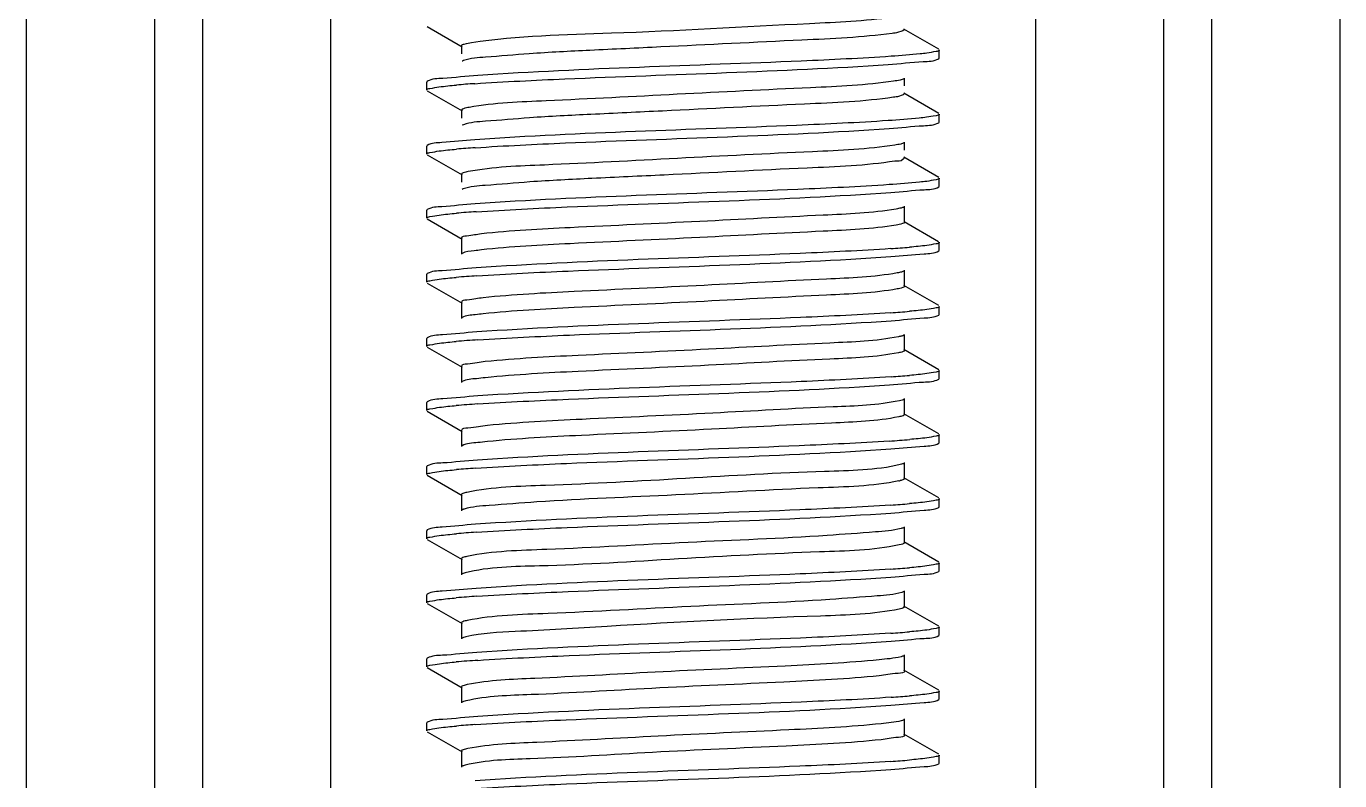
# Model space of a CAD drawing. Extents: x 27938 to 650306, y -92720 to 1524912.
# Drawn here: x 300564.7 to 301052.9, y 806917.8 to 807198 of the extents above; entities that cross this region are included whole.
import ezdxf

# ---------------------------------------------------------------- set-up
doc = ezdxf.new("R2010")
doc.units = 0
doc.header["$LTSCALE"] = 1000
doc.header["$MEASUREMENT"] = 0

msp = doc.modelspace()

# ---------------------------------------------------------------- linework, layer by layer
at = {"linetype": 'Continuous'}
for p, q in [((300564.69, 810344.87), (300564.69, 805603.84)), ((300612.32, 810344.87), (300612.32, 805603.84)), ((300630.18, 810344.87), (300630.18, 805603.84)), ((300677.8, 810344.87), (300677.8, 805603.84)), ((300939.75, 810344.87), (300939.75, 805603.84)), ((300987.37, 810344.87), (300987.37, 805603.84)), ((301005.23, 810344.87), (301005.23, 805603.84)), ((301052.86, 810344.87), (301052.86, 805603.84)), ((300713.75, 807197.91), (300726.67, 807190.42)), ((300903.8, 807189.5), (300890.88, 807196.98)), ((300726.41, 807190.73), (300726.41, 807187.75)), ((300904.03, 807186.26), (300904.03, 807189.24)), ((300904.03, 807186.26), (300904.03, 807189.24)), ((300726.79, 807185.13), (300726.67, 807185.07)), ((300727.2, 807185.29), (300726.79, 807185.13)), ((300903.8, 807186), (300904.03, 807186.26)), ((300713.75, 807177.59), (300713.52, 807177.33)), ((300713.52, 807174.35), (300713.52, 807177.33)), ((300713.52, 807174.35), (300713.52, 807177.33)), ((300891.14, 807175.85), (300891.14, 807178.82)), ((300713.75, 807174.09), (300726.67, 807166.61)), ((300903.8, 807165.69), (300890.88, 807173.17)), ((300726.41, 807166.91), (300726.41, 807163.94)), ((300903.8, 807162.19), (300904.03, 807162.45)), ((300904.03, 807162.45), (300904.03, 807165.42)), ((300904.03, 807162.45), (300904.03, 807165.42)), ((300727.14, 807161.46), (300726.67, 807161.26)), ((300713.75, 807153.78), (300713.52, 807153.52)), ((300713.52, 807150.54), (300713.52, 807153.52)), ((300713.52, 807150.54), (300713.52, 807153.52)), ((300891.14, 807152.05), (300891.14, 807155.01)), ((300713.75, 807150.28), (300726.67, 807142.8)), ((300903.8, 807141.87), (300890.88, 807149.35)), ((300726.41, 807143.1), (300726.41, 807140.09)), ((300727.1, 807137.64), (300726.67, 807137.45)), ((300903.8, 807138.37), (300904.03, 807138.63)), ((300904.03, 807138.63), (300904.03, 807141.61)), ((300904.03, 807138.63), (300904.03, 807141.61)), ((300713.75, 807129.97), (300713.52, 807129.71)), ((300713.52, 807126.73), (300713.52, 807129.71)), ((300713.52, 807126.73), (300713.52, 807129.71)), ((300891.14, 807125.24), (300891.14, 807131.19)), ((300713.75, 807126.47), (300726.67, 807118.99)), ((300890.93, 807125.51), (300903.79, 807118.07)), ((300726.41, 807119.29), (300726.41, 807113.33)), ((300903.8, 807114.56), (300904.03, 807114.82)), ((300904.03, 807114.82), (300904.03, 807117.8)), ((300904.03, 807114.82), (300904.03, 807117.8)), ((300713.75, 807106.15), (300713.52, 807105.89)), ((300713.52, 807102.92), (300713.52, 807105.89)), ((300713.52, 807102.92), (300713.52, 807105.89)), ((300891.14, 807101.43), (300891.14, 807107.38)), ((300713.75, 807102.65), (300726.67, 807095.17)), ((300903.8, 807094.25), (300890.88, 807101.73)), ((300726.41, 807095.47), (300726.41, 807089.52)), ((300904.03, 807091.01), (300904.03, 807093.99)), ((300904.03, 807091.01), (300904.03, 807093.99)), ((300903.8, 807090.75), (300904.03, 807091.01)), ((300713.75, 807082.34), (300713.52, 807082.08)), ((300713.52, 807079.1), (300713.52, 807082.08)), ((300713.52, 807079.1), (300713.52, 807082.08)), ((300891.14, 807077.61), (300891.14, 807083.57)), ((300713.75, 807078.84), (300726.67, 807071.36)), ((300903.8, 807070.43), (300890.88, 807077.92)), ((300726.41, 807071.66), (300726.41, 807065.71)), ((300904.03, 807067.2), (300904.03, 807070.17)), ((300904.03, 807067.2), (300904.03, 807070.17)), ((300903.8, 807066.94), (300904.03, 807067.2)), ((300891.14, 807053.8), (300891.14, 807059.76)), ((300713.75, 807058.53), (300713.52, 807058.27)), ((300713.52, 807055.29), (300713.52, 807058.27)), ((300713.52, 807055.29), (300713.52, 807058.27)), ((300713.75, 807055.03), (300726.67, 807047.55)), ((300903.8, 807046.62), (300890.88, 807054.1)), ((300726.41, 807047.85), (300726.41, 807041.9)), ((300904.03, 807043.38), (300904.03, 807046.36)), ((300904.03, 807043.38), (300904.03, 807046.36)), ((300903.8, 807043.12), (300904.03, 807043.38)), ((300891.14, 807029.99), (300891.14, 807035.94)), ((300713.75, 807034.71), (300713.52, 807034.45)), ((300713.52, 807031.48), (300713.52, 807034.45)), ((300713.52, 807031.48), (300713.52, 807034.45)), ((300713.75, 807031.22), (300726.67, 807023.73)), ((300903.8, 807022.81), (300890.88, 807030.29)), ((300726.41, 807024.04), (300726.41, 807018.08)), ((300904.03, 807019.57), (300904.03, 807022.55)), ((300904.03, 807019.57), (300904.03, 807022.55)), ((300903.8, 807019.31), (300904.03, 807019.57)), ((300713.75, 807010.9), (300713.52, 807010.64)), ((300713.52, 807007.66), (300713.52, 807010.64)), ((300713.52, 807007.66), (300713.52, 807010.64)), ((300891.14, 807006.18), (300891.14, 807012.13)), ((300713.75, 807007.4), (300726.67, 806999.92)), ((300903.8, 806999), (300890.88, 807006.48)), ((300889.85, 807005.51), (300889.1, 807005.33)), ((300726.41, 807000.22), (300726.41, 806994.27)), ((300904.03, 806995.76), (300904.03, 806998.73)), ((300904.03, 806995.76), (300904.03, 806998.73)), ((300903.8, 806995.5), (300904.03, 806995.76)), ((300713.75, 806987.09), (300713.52, 806986.83)), ((300713.52, 806983.85), (300713.52, 806986.83)), ((300713.52, 806983.85), (300713.52, 806986.83)), ((300891.14, 806982.36), (300891.14, 806988.32)), ((300713.75, 806983.59), (300726.67, 806976.11)), ((300890.13, 806981.77), (300889.14, 806981.53)), ((300903.8, 806975.18), (300890.88, 806982.66)), ((300726.41, 806976.41), (300726.41, 806970.46)), ((300903.8, 806971.68), (300904.03, 806971.95)), ((300904.03, 806971.95), (300904.03, 806974.92)), ((300904.03, 806971.95), (300904.03, 806974.92)), ((300713.75, 806963.28), (300713.52, 806963.02)), ((300713.52, 806960.04), (300713.52, 806963.02)), ((300713.52, 806960.04), (300713.52, 806963.02)), ((300891.14, 806958.55), (300891.14, 806964.5)), ((300713.75, 806959.78), (300726.67, 806952.3)), ((300903.8, 806951.37), (300890.88, 806958.85)), ((300726.41, 806952.6), (300726.41, 806946.64)), ((300903.8, 806947.87), (300904.03, 806948.13)), ((300904.03, 806948.13), (300904.03, 806951.11)), ((300904.03, 806948.13), (300904.03, 806951.11)), ((300713.75, 806939.46), (300713.52, 806939.2)), ((300713.52, 806936.23), (300713.52, 806939.2)), ((300713.52, 806936.23), (300713.52, 806939.2)), ((300891.14, 806934.74), (300891.14, 806940.69)), ((300713.75, 806935.97), (300726.67, 806928.48)), ((300903.8, 806927.56), (300890.88, 806935.04)), ((300726.41, 806928.78), (300726.41, 806922.83)), ((300903.8, 806924.06), (300904.03, 806924.32)), ((300904.03, 806924.32), (300904.03, 806927.3)), ((300904.03, 806924.32), (300904.03, 806927.3))]:
    msp.add_line(p, q, dxfattribs=at)
for centre, radius, start, end in [((300758.71, 806770.19), 407.44, 93.8464, 94.8037), ((300758.84, 806744.7), 409.13, 93.8351, 94.8035), ((300759.32, 806714.95), 415.08, 93.7926, 94.8061), ((300858.64, 807524.55), 410.04, 273.8292, 274.8033), ((300759.71, 806686.17), 420.06, 93.7603, 94.8057), ((300858.7, 807499.97), 409.27, 273.8342, 274.8034), ((300760.15, 806656.75), 425.69, 93.7255, 94.8043), ((300858.83, 807474.52), 407.62, 273.8451, 274.8038), ((300760.07, 806633.96), 424.66, 93.7318, 94.8044), ((300857.98, 807461.37), 418.32, 273.7704, 274.8067), ((300759.01, 806623.51), 411.26, 93.8184, 94.8057), ((300885.46, 807046.67), 17.9, 281.5616, 283.1978), ((300858.64, 807429.29), 410.03, 273.8292, 274.8033), ((300759.3, 806596.03), 414.93, 93.7936, 94.8061), ((300858.64, 807405.5), 410.05, 273.8291, 274.8033), ((300759.7, 806567.29), 419.88, 93.7615, 94.8057), ((300858.7, 807380.96), 409.32, 273.8339, 274.8034), ((300760.14, 806537.87), 425.5, 93.7266, 94.8043), ((300858.83, 807355.51), 407.68, 273.8448, 274.8037), ((300758.82, 806530.62), 408.89, 93.8354, 94.8048), ((300858.7, 807333.31), 409.29, 273.8341, 274.8034)]:
    msp.add_arc(centre, radius, start, end, dxfattribs=at)
for points, knots in [([(300886.48, 807201.35), (300876.33, 807199.94), (300841.48, 807198.39), (300789.49, 807195.26), (300747.38, 807194.51), (300730.22, 807191.88)], [0, 0, 0, 0, 0.196293, 0.667285, 1, 1, 1, 1]), ([(300890.88, 807196.98), (300891.54, 807196.6), (300888.25, 807195.5), (300887.29, 807195.51), (300886.48, 807195.4)], [0, 0, 0, 0, 0.48462, 1, 1, 1, 1]), ([(300730.22, 807191.88), (300729.26, 807191.73), (300728.25, 807191.49), (300726.41, 807191.1), (300726.41, 807190.73)], [0, 0, 0, 0, 0.721664, 1, 1, 1, 1]), ([(300886.48, 807195.4), (300875.39, 807193.86), (300846.66, 807192.64), (300809.24, 807190.75), (300775.47, 807189.15), (300753.7, 807188.09), (300738.11, 807186.72), (300729.81, 807186.17), (300727.2, 807185.29)], [0, 0, 0, 0, 0.210475, 0.53923, 0.704492, 0.84595, 0.948117, 1, 1, 1, 1]), ([(300886.17, 807186.88), (300875.02, 807186.12), (300823.8, 807183.65), (300772.52, 807182.42), (300732.51, 807179.77)], [0, 0, 0, 0, 0.21791, 1, 1, 1, 1]), ([(300899.46, 807188.06), (300898.62, 807187.95), (300894.2, 807187.45), (300889.76, 807187.12), (300886.17, 807186.88)], [0, 0, 0, 0, 0.191746, 1, 1, 1, 1]), ([(300904.03, 807189.24), (300904.03, 807188.81), (300901.76, 807188.52), (300900.61, 807188.21), (300899.46, 807188.06)], [0, 0, 0, 0, 0.271633, 1, 1, 1, 1]), ([(300731.37, 807176.71), (300742.52, 807177.47), (300793.75, 807179.94), (300845.03, 807181.17), (300885.05, 807183.83)], [0, 0, 0, 0, 0.217894, 1, 1, 1, 1]), ([(300885.05, 807183.83), (300889.39, 807184.12), (300895.47, 807184.96), (300902.11, 807185.03), (300903.8, 807186)], [0, 0, 0, 0, 0.691292, 1, 1, 1, 1]), ([(300732.51, 807179.77), (300728.16, 807179.48), (300722.08, 807178.63), (300715.44, 807178.56), (300713.75, 807177.59)], [0, 0, 0, 0, 0.691306, 1, 1, 1, 1]), ([(300887.01, 807177.61), (300876.82, 807176.11), (300849.95, 807174.94), (300806.92, 807172.82), (300764.66, 807170.53), (300738.74, 807169.57), (300729.31, 807167.92)], [0, 0, 0, 0, 0.195608, 0.509578, 0.818222, 1, 1, 1, 1]), ([(300890.87, 807178.52), (300890.46, 807178.28), (300889.14, 807177.97), (300887.85, 807177.74), (300887.01, 807177.61)], [0, 0, 0, 0, 0.360492, 1, 1, 1, 1]), ([(300713.52, 807174.35), (300713.52, 807174.78), (300715.79, 807175.07), (300716.94, 807175.38), (300718.08, 807175.53)], [0, 0, 0, 0, 0.271635, 1, 1, 1, 1]), ([(300887.01, 807171.66), (300876.07, 807170.05), (300847.36, 807168.9), (300809.88, 807166.96), (300775.82, 807165.35), (300753.82, 807164.3), (300738.11, 807162.89), (300729.75, 807162.37), (300727.14, 807161.46)], [0, 0, 0, 0, 0.207037, 0.536641, 0.703085, 0.845616, 0.94834, 1, 1, 1, 1]), ([(300890.88, 807173.17), (300891.46, 807172.83), (300888.62, 807171.74), (300887.74, 807171.77), (300887.01, 807171.66)], [0, 0, 0, 0, 0.481431, 1, 1, 1, 1]), ([(300729.31, 807167.92), (300728.58, 807167.79), (300727.78, 807167.6), (300726.41, 807167.21), (300726.41, 807166.91)], [0, 0, 0, 0, 0.715451, 1, 1, 1, 1]), ([(300885.05, 807162.99), (300873.71, 807162.24), (300822.48, 807159.78), (300771.19, 807158.59), (300731.37, 807155.88)], [0, 0, 0, 0, 0.221664, 1, 1, 1, 1]), ([(300899.28, 807164.22), (300898.38, 807164.11), (300893.64, 807163.58), (300888.89, 807163.25), (300885.05, 807162.99)], [0, 0, 0, 0, 0.191058, 1, 1, 1, 1]), ([(300885.38, 807160.04), (300889.65, 807160.32), (300895.62, 807161.15), (300902.14, 807161.23), (300903.8, 807162.19)], [0, 0, 0, 0, 0.690982, 1, 1, 1, 1]), ([(300904.03, 807165.42), (300904.03, 807164.98), (300901.66, 807164.7), (300900.47, 807164.38), (300899.28, 807164.22)], [0, 0, 0, 0, 0.270968, 1, 1, 1, 1]), ([(300731.48, 807152.91), (300742.67, 807153.67), (300793.97, 807156.14), (300845.33, 807157.36), (300885.38, 807160.04)], [0, 0, 0, 0, 0.218459, 1, 1, 1, 1]), ([(300731.37, 807155.88), (300727.3, 807155.6), (300721.58, 807154.81), (300715.34, 807154.69), (300713.75, 807153.78)], [0, 0, 0, 0, 0.690172, 1, 1, 1, 1]), ([(300887.52, 807153.88), (300877.4, 807152.29), (300850.34, 807151.19), (300806.95, 807149.02), (300764.34, 807146.64), (300738.25, 807145.8), (300728.91, 807144.03)], [0, 0, 0, 0, 0.193342, 0.50965, 0.820575, 1, 1, 1, 1]), ([(300890.87, 807154.7), (300890.51, 807154.49), (300889.37, 807154.2), (300888.24, 807153.99), (300887.52, 807153.88)], [0, 0, 0, 0, 0.365978, 1, 1, 1, 1]), ([(300713.52, 807150.54), (300713.52, 807150.97), (300715.81, 807151.26), (300716.96, 807151.57), (300718.11, 807151.72)], [0, 0, 0, 0, 0.271546, 1, 1, 1, 1]), ([(300887.52, 807147.93), (300876.74, 807146.23), (300848.06, 807145.16), (300810.55, 807143.17), (300776.21, 807141.56), (300753.96, 807140.5), (300738.12, 807139.06), (300729.7, 807138.56), (300727.1, 807137.64)], [0, 0, 0, 0, 0.203475, 0.533865, 0.701503, 0.845145, 0.948486, 1, 1, 1, 1]), ([(300890.88, 807149.35), (300891.09, 807149.23), (300889.93, 807147.45), (300888.57, 807148.09), (300887.52, 807147.93)], [0, 0, 0, 0, 0.189692, 1, 1, 1, 1]), ([(300728.91, 807144.03), (300728.28, 807143.92), (300727.56, 807143.75), (300726.41, 807143.36), (300726.41, 807143.1)], [0, 0, 0, 0, 0.711587, 1, 1, 1, 1]), ([(300885.38, 807139.2), (300874.06, 807138.44), (300822.76, 807135.98), (300771.4, 807134.79), (300731.48, 807132.07)], [0, 0, 0, 0, 0.220809, 1, 1, 1, 1]), ([(300899.36, 807140.42), (300898.47, 807140.31), (300893.82, 807139.79), (300889.15, 807139.45), (300885.38, 807139.2)], [0, 0, 0, 0, 0.191038, 1, 1, 1, 1]), ([(300886.02, 807136.27), (300890.14, 807136.55), (300895.91, 807137.35), (300902.19, 807137.45), (300903.8, 807138.37)], [0, 0, 0, 0, 0.690315, 1, 1, 1, 1]), ([(300904.03, 807141.61), (300904.03, 807141.17), (300901.7, 807140.89), (300900.53, 807140.57), (300899.36, 807140.42)], [0, 0, 0, 0, 0.271231, 1, 1, 1, 1]), ([(300731.86, 807129.12), (300743.15, 807129.88), (300794.54, 807132.35), (300845.99, 807133.54), (300886.02, 807136.27)], [0, 0, 0, 0, 0.220033, 1, 1, 1, 1]), ([(300713.52, 807126.73), (300713.52, 807127.16), (300715.82, 807127.45), (300716.98, 807127.76), (300718.13, 807127.91)], [0, 0, 0, 0, 0.271439, 1, 1, 1, 1]), ([(300731.48, 807132.07), (300727.37, 807131.79), (300721.62, 807130.99), (300715.35, 807130.88), (300713.75, 807129.97)], [0, 0, 0, 0, 0.690276, 1, 1, 1, 1]), ([(300887.99, 807130.14), (300879.03, 807128.64), (300854.58, 807127.62), (300814.26, 807125.42), (300771.9, 807123.49), (300744.83, 807122.13), (300733.86, 807120.91)], [0, 0, 0, 0, 0.176416, 0.473758, 0.785535, 1, 1, 1, 1]), ([(300890.87, 807130.89), (300890.55, 807130.71), (300889.57, 807130.44), (300888.6, 807130.25), (300887.99, 807130.14)], [0, 0, 0, 0, 0.372348, 1, 1, 1, 1]), ([(300887.99, 807124.19), (300879.03, 807122.68), (300854.58, 807121.66), (300814.26, 807119.47), (300771.9, 807117.54), (300744.83, 807116.17), (300733.86, 807114.96)], [0, 0, 0, 0, 0.176416, 0.473758, 0.785535, 1, 1, 1, 1]), ([(300891.13, 807125.24), (300891.13, 807124.92), (300889.65, 807124.53), (300888.78, 807124.32), (300887.99, 807124.19)], [0, 0, 0, 0, 0.283117, 1, 1, 1, 1]), ([(300733.86, 807120.91), (300732, 807120.7), (300730.21, 807120.16), (300726.41, 807119.97), (300726.41, 807119.29)], [0, 0, 0, 0, 0.732536, 1, 1, 1, 1]), ([(300733.86, 807114.96), (300732.96, 807114.86), (300730.58, 807114.5), (300728, 807114.4), (300726.67, 807113.64)], [0, 0, 0, 0, 0.371201, 1, 1, 1, 1]), ([(300886.02, 807115.43), (300874.79, 807114.67), (300823.4, 807112.19), (300771.95, 807110.99), (300731.86, 807108.28)], [0, 0, 0, 0, 0.218896, 1, 1, 1, 1]), ([(300886.07, 807112.46), (300890.17, 807112.74), (300895.93, 807113.53), (300902.2, 807113.64), (300903.8, 807114.56)], [0, 0, 0, 0, 0.690269, 1, 1, 1, 1]), ([(300904.03, 807117.8), (300904.03, 807117.36), (300901.74, 807117.08), (300900.58, 807116.77), (300899.42, 807116.62)], [0, 0, 0, 0, 0.271491, 1, 1, 1, 1]), ([(300731.86, 807108.28), (300727.67, 807108), (300721.79, 807107.19), (300715.38, 807107.09), (300713.75, 807106.15)], [0, 0, 0, 0, 0.690689, 1, 1, 1, 1]), ([(300732.16, 807105.33), (300743.47, 807106.08), (300794.78, 807108.55), (300846.14, 807109.74), (300886.07, 807112.46)], [0, 0, 0, 0, 0.220774, 1, 1, 1, 1]), ([(300713.52, 807102.92), (300713.52, 807103.36), (300715.85, 807103.64), (300717.02, 807103.96), (300718.19, 807104.11)], [0, 0, 0, 0, 0.271222, 1, 1, 1, 1]), ([(300888.42, 807106.41), (300879.76, 807104.84), (300855.7, 807103.9), (300815.71, 807101.65), (300773.16, 807099.76), (300745.78, 807098.36), (300734.56, 807097.17)], [0, 0, 0, 0, 0.171322, 0.466729, 0.780436, 1, 1, 1, 1]), ([(300890.87, 807107.08), (300890.6, 807106.92), (300889.77, 807106.67), (300888.94, 807106.5), (300888.42, 807106.41)], [0, 0, 0, 0, 0.378906, 1, 1, 1, 1]), ([(300888.42, 807100.45), (300879.76, 807098.89), (300855.7, 807097.95), (300815.71, 807095.7), (300773.16, 807093.8), (300745.78, 807092.41), (300734.56, 807091.22)], [0, 0, 0, 0, 0.171322, 0.466729, 0.780436, 1, 1, 1, 1]), ([(300891.14, 807101.43), (300891.13, 807101.15), (300889.88, 807100.75), (300889.11, 807100.58), (300888.42, 807100.45)], [0, 0, 0, 0, 0.286608, 1, 1, 1, 1]), ([(300734.56, 807097.17), (300732.52, 807096.96), (300730.59, 807096.36), (300726.41, 807096.22), (300726.42, 807095.47)], [0, 0, 0, 0, 0.7335, 1, 1, 1, 1]), ([(300904.03, 807093.99), (300904.03, 807093.55), (300901.74, 807093.27), (300900.59, 807092.95), (300899.44, 807092.8)], [0, 0, 0, 0, 0.271533, 1, 1, 1, 1]), ([(300734.56, 807091.22), (300733.57, 807091.12), (300730.96, 807090.73), (300728.12, 807090.66), (300726.67, 807089.82)], [0, 0, 0, 0, 0.373307, 1, 1, 1, 1]), ([(300886.07, 807091.62), (300874.87, 807090.86), (300823.57, 807088.39), (300772.21, 807087.17), (300732.16, 807084.49)], [0, 0, 0, 0, 0.218489, 1, 1, 1, 1]), ([(300886.16, 807088.65), (300890.25, 807088.93), (300895.97, 807089.72), (300902.21, 807089.83), (300903.8, 807090.75)], [0, 0, 0, 0, 0.690169, 1, 1, 1, 1]), ([(300732.16, 807084.49), (300727.9, 807084.21), (300721.92, 807083.38), (300715.41, 807083.29), (300713.75, 807082.34)], [0, 0, 0, 0, 0.690984, 1, 1, 1, 1]), ([(300732.49, 807081.54), (300743.83, 807082.29), (300795.06, 807084.74), (300846.34, 807085.93), (300886.16, 807088.65)], [0, 0, 0, 0, 0.221632, 1, 1, 1, 1]), ([(300713.52, 807079.1), (300713.52, 807079.55), (300715.89, 807079.83), (300717.08, 807080.15), (300718.28, 807080.31)], [0, 0, 0, 0, 0.270951, 1, 1, 1, 1]), ([(300888.83, 807082.67), (300880.47, 807081.03), (300856.78, 807080.2), (300817.17, 807077.88), (300774.44, 807076.02), (300746.76, 807074.61), (300735.29, 807073.44)], [0, 0, 0, 0, 0.16621, 0.459673, 0.775317, 1, 1, 1, 1]), ([(300890.87, 807083.27), (300890.64, 807083.13), (300889.95, 807082.91), (300889.26, 807082.75), (300888.83, 807082.67)], [0, 0, 0, 0, 0.386574, 1, 1, 1, 1]), ([(300888.83, 807076.72), (300880.47, 807075.08), (300856.78, 807074.25), (300817.17, 807071.92), (300774.44, 807070.07), (300746.76, 807068.65), (300735.29, 807067.48)], [0, 0, 0, 0, 0.16621, 0.459673, 0.775317, 1, 1, 1, 1]), ([(300891.13, 807077.61), (300891.13, 807077.37), (300890.09, 807076.98), (300889.41, 807076.83), (300888.83, 807076.72)], [0, 0, 0, 0, 0.29131, 1, 1, 1, 1]), ([(300735.29, 807073.44), (300733.08, 807073.21), (300730.98, 807072.54), (300726.41, 807072.47), (300726.42, 807071.66)], [0, 0, 0, 0, 0.734301, 1, 1, 1, 1]), ([(300904.03, 807070.17), (300904.03, 807069.74), (300901.76, 807069.46), (300900.61, 807069.14), (300899.46, 807069)], [0, 0, 0, 0, 0.271629, 1, 1, 1, 1]), ([(300735.29, 807067.48), (300734.2, 807067.37), (300731.35, 807066.96), (300728.25, 807066.93), (300726.67, 807066.01)], [0, 0, 0, 0, 0.375224, 1, 1, 1, 1]), ([(300732.43, 807057.72), (300743.68, 807058.47), (300794.7, 807060.91), (300845.78, 807062.13), (300885.48, 807064.79)], [0, 0, 0, 0, 0.220785, 1, 1, 1, 1]), ([(300886.16, 807067.81), (300875.02, 807067.05), (300823.79, 807064.58), (300772.51, 807063.36), (300732.49, 807060.7)], [0, 0, 0, 0, 0.217929, 1, 1, 1, 1]), ([(300885.48, 807064.79), (300889.73, 807065.08), (300895.67, 807065.9), (300902.15, 807065.99), (300903.8, 807066.94)], [0, 0, 0, 0, 0.690884, 1, 1, 1, 1]), ([(300732.49, 807060.7), (300728.15, 807060.41), (300722.07, 807059.57), (300715.44, 807059.5), (300713.75, 807058.53)], [0, 0, 0, 0, 0.691296, 1, 1, 1, 1]), ([(300890.87, 807059.45), (300890.67, 807059.34), (300890.12, 807059.14), (300889.55, 807059.01), (300889.2, 807058.93)], [0, 0, 0, 0, 0.395232, 1, 1, 1, 1]), ([(300713.52, 807055.29), (300713.52, 807055.74), (300715.89, 807056.01), (300717.08, 807056.34), (300718.27, 807056.49)], [0, 0, 0, 0, 0.270992, 1, 1, 1, 1]), ([(300889.2, 807058.93), (300881.15, 807057.21), (300857.85, 807056.52), (300818.62, 807054.1), (300775.73, 807052.28), (300747.76, 807050.85), (300736.06, 807049.7)], [0, 0, 0, 0, 0.161077, 0.452585, 0.770175, 1, 1, 1, 1]), ([(300736.06, 807049.7), (300733.65, 807049.47), (300731.4, 807048.73), (300726.41, 807048.72), (300726.42, 807047.85)], [0, 0, 0, 0, 0.734958, 1, 1, 1, 1]), ([(300888.96, 807052.93), (300880.77, 807051.28), (300857.4, 807050.49), (300818.15, 807048.14), (300775.47, 807046.31), (300747.67, 807044.89), (300736.06, 807043.75)], [0, 0, 0, 0, 0.163685, 0.455244, 0.771393, 1, 1, 1, 1]), ([(300891.13, 807053.8), (300891.13, 807053.57), (300890.16, 807053.19), (300889.51, 807053.04), (300888.96, 807052.93)], [0, 0, 0, 0, 0.292957, 1, 1, 1, 1]), ([(300904.03, 807046.36), (300904.03, 807045.92), (300901.72, 807045.64), (300900.56, 807045.32), (300899.39, 807045.17)], [0, 0, 0, 0, 0.271348, 1, 1, 1, 1]), ([(300736.06, 807043.75), (300734.87, 807043.63), (300731.77, 807043.19), (300728.38, 807043.19), (300726.67, 807042.2)], [0, 0, 0, 0, 0.376966, 1, 1, 1, 1]), ([(300731.62, 807033.85), (300742.91, 807034.62), (300794.37, 807037.09), (300845.9, 807038.29), (300886.02, 807041.02)], [0, 0, 0, 0, 0.219478, 1, 1, 1, 1]), ([(300885.48, 807043.96), (300874.3, 807043.2), (300823.28, 807040.75), (300772.2, 807039.53), (300732.43, 807036.88)], [0, 0, 0, 0, 0.219586, 1, 1, 1, 1]), ([(300886.02, 807041.02), (300890.14, 807041.29), (300895.91, 807042.09), (300902.19, 807042.2), (300903.8, 807043.12)], [0, 0, 0, 0, 0.690315, 1, 1, 1, 1]), ([(300732.43, 807036.88), (300728.1, 807036.6), (300722.05, 807035.76), (300715.43, 807035.68), (300713.75, 807034.71)], [0, 0, 0, 0, 0.69124, 1, 1, 1, 1]), ([(300889.54, 807035.2), (300880.37, 807033.03), (300853.46, 807032.66), (300809.62, 807029.98), (300765.36, 807027.52), (300738.01, 807026.88), (300728.42, 807024.87)], [0, 0, 0, 0, 0.175128, 0.495203, 0.817983, 1, 1, 1, 1]), ([(300890.87, 807035.64), (300890.71, 807035.55), (300890.27, 807035.38), (300889.81, 807035.26), (300889.54, 807035.2)], [0, 0, 0, 0, 0.405131, 1, 1, 1, 1]), ([(300713.52, 807031.48), (300713.52, 807031.91), (300715.8, 807032.2), (300716.95, 807032.51), (300718.1, 807032.66)], [0, 0, 0, 0, 0.27158, 1, 1, 1, 1]), ([(300889.04, 807029.13), (300879.2, 807027.11), (300851.31, 807026.5), (300806.56, 807023.69), (300765.65, 807022.27), (300739.54, 807020.19), (300730.46, 807019.55), (300727.48, 807018.69)], [0, 0, 0, 0, 0.186078, 0.513276, 0.832943, 0.94246, 1, 1, 1, 1]), ([(300891.13, 807029.99), (300891.13, 807029.81), (300890.45, 807029.46), (300889.95, 807029.34), (300889.54, 807029.24)], [0, 0, 0, 0, 0.304522, 1, 1, 1, 1]), ([(300728.42, 807024.87), (300727.91, 807024.77), (300727.31, 807024.63), (300726.42, 807024.25), (300726.42, 807024.04)], [0, 0, 0, 0, 0.704943, 1, 1, 1, 1]), ([(300904.03, 807022.55), (300904.03, 807022.11), (300901.74, 807021.83), (300900.58, 807021.51), (300899.42, 807021.36)], [0, 0, 0, 0, 0.271492, 1, 1, 1, 1]), ([(300727.48, 807018.69), (300727.32, 807018.65), (300727.05, 807018.56), (300726.78, 807018.45), (300726.68, 807018.38)], [0, 0, 0, 0, 0.573549, 1, 1, 1, 1]), ([(300886.02, 807020.18), (300874.76, 807019.41), (300823.29, 807016.93), (300771.76, 807015.74), (300731.62, 807013.02)], [0, 0, 0, 0, 0.219133, 1, 1, 1, 1]), ([(300731.85, 807010.06), (300743.14, 807010.82), (300794.53, 807013.29), (300845.99, 807014.48), (300886.02, 807017.2)], [0, 0, 0, 0, 0.220011, 1, 1, 1, 1]), ([(300886.02, 807017.2), (300890.14, 807017.48), (300895.91, 807018.28), (300902.19, 807018.39), (300903.8, 807019.31)], [0, 0, 0, 0, 0.690316, 1, 1, 1, 1]), ([(300731.62, 807013.02), (300727.49, 807012.74), (300721.69, 807011.93), (300715.36, 807011.83), (300713.75, 807010.9)], [0, 0, 0, 0, 0.690447, 1, 1, 1, 1]), ([(300889.85, 807011.46), (300886.73, 807010.64), (300877.48, 807009.96), (300851.17, 807007.94), (300810.34, 807006.48), (300765.83, 807003.69), (300738.18, 807003.09), (300728.46, 807001.07)], [0, 0, 0, 0, 0.059799, 0.170734, 0.490641, 0.815855, 1, 1, 1, 1]), ([(300890.87, 807011.83), (300890.74, 807011.75), (300890.41, 807011.61), (300890.06, 807011.51), (300889.85, 807011.46)], [0, 0, 0, 0, 0.416277, 1, 1, 1, 1]), ([(300713.52, 807007.66), (300713.52, 807008.1), (300715.82, 807008.38), (300716.98, 807008.7), (300718.13, 807008.85)], [0, 0, 0, 0, 0.271445, 1, 1, 1, 1]), ([(300891.13, 807006.18), (300891.13, 807006.02), (300890.61, 807005.7), (300890.18, 807005.59), (300889.85, 807005.51)], [0, 0, 0, 0, 0.312927, 1, 1, 1, 1]), ([(300728.46, 807001.07), (300727.94, 807000.96), (300727.33, 807000.82), (300726.42, 807000.44), (300726.42, 807000.22)], [0, 0, 0, 0, 0.705397, 1, 1, 1, 1]), ([(300889.1, 807005.33), (300879.41, 807003.31), (300851.83, 807002.67), (300807.29, 807000.25), (300763.54, 806997.41), (300736.72, 806997.25), (300727.76, 806994.96)], [0, 0, 0, 0, 0.183701, 0.508444, 0.82842, 1, 1, 1, 1]), ([(300886.02, 806996.37), (300874.79, 806995.6), (300823.4, 806993.13), (300771.94, 806991.92), (300731.85, 806989.22)], [0, 0, 0, 0, 0.218907, 1, 1, 1, 1]), ([(300904.03, 806998.73), (300904.03, 806998.3), (300901.74, 806998.02), (300900.58, 806997.7), (300899.42, 806997.55)], [0, 0, 0, 0, 0.271491, 1, 1, 1, 1]), ([(300727.76, 806994.96), (300727.54, 806994.9), (300727.17, 806994.8), (300726.81, 806994.65), (300726.68, 806994.57)], [0, 0, 0, 0, 0.586059, 1, 1, 1, 1]), ([(300732.15, 806986.26), (300743.46, 806987.02), (300794.77, 806989.48), (300846.13, 806990.67), (300886.06, 806993.39)], [0, 0, 0, 0, 0.220746, 1, 1, 1, 1]), ([(300886.06, 806993.39), (300890.17, 806993.67), (300895.92, 806994.47), (300902.2, 806994.58), (300903.8, 806995.5)], [0, 0, 0, 0, 0.690272, 1, 1, 1, 1]), ([(300731.85, 806989.22), (300727.66, 806988.94), (300721.79, 806988.12), (300715.38, 806988.03), (300713.75, 806987.09)], [0, 0, 0, 0, 0.69068, 1, 1, 1, 1]), ([(300890.13, 806987.72), (300887.18, 806986.85), (300878.14, 806986.23), (300852.08, 806984.13), (300811.16, 806982.72), (300766.35, 806979.9), (300738.39, 806979.29), (300728.52, 806977.27)], [0, 0, 0, 0, 0.056967, 0.166117, 0.485703, 0.813401, 1, 1, 1, 1]), ([(300890.88, 806988.02), (300890.78, 806987.96), (300890.53, 806987.85), (300890.27, 806987.77), (300890.13, 806987.72)], [0, 0, 0, 0, 0.42914, 1, 1, 1, 1]), ([(300713.52, 806983.85), (300713.52, 806984.29), (300715.85, 806984.57), (300717.02, 806984.89), (300718.19, 806985.04)], [0, 0, 0, 0, 0.271231, 1, 1, 1, 1]), ([(300889.14, 806981.53), (300879.57, 806979.52), (300843.09, 806978.6), (300795.58, 806976.04), (300751.71, 806973.33), (300734.05, 806972.6), (300728.07, 806971.22)], [0, 0, 0, 0, 0.181624, 0.673933, 0.885992, 1, 1, 1, 1]), ([(300891.13, 806982.36), (300891.13, 806982.23), (300890.74, 806981.94), (300890.39, 806981.85), (300890.13, 806981.77)], [0, 0, 0, 0, 0.323936, 1, 1, 1, 1]), ([(300728.52, 806977.27), (300727.99, 806977.16), (300727.36, 806977.02), (300726.42, 806976.64), (300726.42, 806976.41)], [0, 0, 0, 0, 0.706204, 1, 1, 1, 1]), ([(300886.06, 806972.56), (300874.87, 806971.79), (300823.56, 806969.32), (300772.2, 806968.11), (300732.15, 806965.43)], [0, 0, 0, 0, 0.218507, 1, 1, 1, 1]), ([(300886.16, 806969.59), (300890.24, 806969.86), (300895.97, 806970.66), (300902.21, 806970.77), (300903.8, 806971.68)], [0, 0, 0, 0, 0.690172, 1, 1, 1, 1]), ([(300904.03, 806974.92), (300904.03, 806974.49), (300901.74, 806974.2), (300900.59, 806973.89), (300899.43, 806973.74)], [0, 0, 0, 0, 0.27153, 1, 1, 1, 1]), ([(300728.07, 806971.22), (300727.79, 806971.15), (300727.31, 806971.03), (300726.85, 806970.86), (300726.68, 806970.76)], [0, 0, 0, 0, 0.596978, 1, 1, 1, 1]), ([(300732.48, 806962.47), (300743.82, 806963.23), (300795.05, 806965.68), (300846.34, 806966.87), (300886.16, 806969.59)], [0, 0, 0, 0, 0.221603, 1, 1, 1, 1]), ([(300732.15, 806965.43), (300727.89, 806965.14), (300721.92, 806964.31), (300715.41, 806964.23), (300713.75, 806963.28)], [0, 0, 0, 0, 0.690974, 1, 1, 1, 1]), ([(300881.65, 806962.67), (300870.06, 806961.52), (300842.28, 806960.1), (300799.58, 806958.26), (300760.26, 806955.92), (300736.83, 806955.12), (300728.61, 806953.47)], [0, 0, 0, 0, 0.227856, 0.543944, 0.835881, 1, 1, 1, 1]), ([(300890.88, 806964.2), (300890.55, 806964.01), (300887.48, 806963.19), (300884.38, 806962.94), (300881.65, 806962.67)], [0, 0, 0, 0, 0.122489, 1, 1, 1, 1]), ([(300713.52, 806960.04), (300713.52, 806960.49), (300715.89, 806960.76), (300717.08, 806961.09), (300718.27, 806961.24)], [0, 0, 0, 0, 0.27096, 1, 1, 1, 1]), ([(300891.13, 806958.55), (300891.14, 806957.69), (300886.24, 806957.67), (300884.02, 806956.95), (300881.65, 806956.71)], [0, 0, 0, 0, 0.265163, 1, 1, 1, 1]), ([(300728.61, 806953.47), (300728.05, 806953.36), (300727.41, 806953.21), (300726.42, 806952.83), (300726.42, 806952.6)], [0, 0, 0, 0, 0.707279, 1, 1, 1, 1]), ([(300881.65, 806956.71), (300869.88, 806955.55), (300841.69, 806954.11), (300798.52, 806952.31), (300759.25, 806949.79), (300735.98, 806949.23), (300728.08, 806947.41)], [0, 0, 0, 0, 0.230632, 0.550008, 0.84183, 1, 1, 1, 1]), ([(300728.08, 806947.41), (300727.79, 806947.34), (300727.32, 806947.22), (300726.85, 806947.05), (300726.68, 806946.95)], [0, 0, 0, 0, 0.596953, 1, 1, 1, 1]), ([(300886.16, 806948.75), (300875.01, 806947.99), (300823.78, 806945.52), (300772.5, 806944.29), (300732.48, 806941.64)], [0, 0, 0, 0, 0.217948, 1, 1, 1, 1]), ([(300886.07, 806945.77), (300890.17, 806946.05), (300895.93, 806946.84), (300902.2, 806946.95), (300903.8, 806947.87)], [0, 0, 0, 0, 0.69027, 1, 1, 1, 1]), ([(300904.03, 806951.11), (300904.03, 806950.68), (300901.76, 806950.39), (300900.61, 806950.08), (300899.46, 806949.93)], [0, 0, 0, 0, 0.271626, 1, 1, 1, 1]), ([(300731.47, 806938.59), (300742.75, 806939.36), (300794.28, 806941.84), (300845.88, 806943.03), (300886.07, 806945.77)], [0, 0, 0, 0, 0.219156, 1, 1, 1, 1]), ([(300713.52, 806936.23), (300713.52, 806936.66), (300715.79, 806936.94), (300716.94, 806937.25), (300718.08, 806937.4)], [0, 0, 0, 0, 0.271632, 1, 1, 1, 1]), ([(300732.48, 806941.64), (300728.14, 806941.35), (300722.07, 806940.5), (300715.44, 806940.43), (300713.75, 806939.46)], [0, 0, 0, 0, 0.691286, 1, 1, 1, 1]), ([(300882.41, 806938.93), (300870.99, 806937.76), (300843.37, 806936.35), (300800.67, 806934.48), (300760.98, 806932.17), (300737.22, 806931.32), (300728.8, 806929.7)], [0, 0, 0, 0, 0.223654, 0.53891, 0.832763, 1, 1, 1, 1]), ([(300890.88, 806940.39), (300890.57, 806940.21), (300887.76, 806939.43), (300884.91, 806939.19), (300882.41, 806938.93)], [0, 0, 0, 0, 0.124444, 1, 1, 1, 1]), ([(300882.41, 806932.98), (300870.67, 806931.77), (300842.32, 806930.33), (300798.79, 806928.54), (300759.19, 806925.89), (300735.71, 806925.48), (300727.86, 806923.54)], [0, 0, 0, 0, 0.228548, 0.5497, 0.843389, 1, 1, 1, 1]), ([(300891.13, 806934.74), (300891.14, 806933.95), (300886.64, 806933.85), (300884.59, 806933.2), (300882.41, 806932.98)], [0, 0, 0, 0, 0.265626, 1, 1, 1, 1]), ([(300728.8, 806929.7), (300728.2, 806929.58), (300727.5, 806929.42), (300726.42, 806929.04), (300726.42, 806928.78)], [0, 0, 0, 0, 0.709708, 1, 1, 1, 1]), ([(300727.86, 806923.54), (300727.62, 806923.48), (300727.22, 806923.37), (300726.83, 806923.22), (300726.68, 806923.13)], [0, 0, 0, 0, 0.589537, 1, 1, 1, 1]), ([(300886.07, 806924.93), (300874.78, 806924.16), (300823.25, 806921.68), (300771.66, 806920.49), (300731.47, 806917.75)], [0, 0, 0, 0, 0.219182, 1, 1, 1, 1]), ([(300886.02, 806921.95), (300890.14, 806922.23), (300895.91, 806923.03), (300902.19, 806923.14), (300903.8, 806924.06)], [0, 0, 0, 0, 0.690315, 1, 1, 1, 1]), ([(300904.03, 806927.3), (300904.03, 806926.86), (300901.74, 806926.58), (300900.59, 806926.26), (300899.43, 806926.11)], [0, 0, 0, 0, 0.27153, 1, 1, 1, 1]), ([(300731.62, 806914.79), (300742.9, 806915.55), (300794.37, 806918.03), (300845.9, 806919.22), (300886.02, 806921.95)], [0, 0, 0, 0, 0.219464, 1, 1, 1, 1])]:
    msp.add_open_spline(points, degree=3, knots=knots, dxfattribs=at)
for points in [[(300718.08, 807175.53), (300720.25, 807175.81), (300722.42, 807176.01), (300724.59, 807176.2)], [(300718.11, 807151.72), (300720.26, 807152), (300722.42, 807152.2), (300724.58, 807152.39)], [(300718.13, 807127.91), (300720.26, 807128.19), (300722.4, 807128.39), (300724.54, 807128.57)], [(300899.42, 807116.62), (300897.28, 807116.34), (300895.13, 807116.14), (300892.97, 807115.95)], [(300718.19, 807104.11), (300720.3, 807104.38), (300722.41, 807104.57), (300724.52, 807104.75)], [(300899.44, 807092.8), (300897.29, 807092.53), (300895.13, 807092.33), (300892.97, 807092.14)], [(300718.28, 807080.31), (300720.35, 807080.57), (300722.42, 807080.76), (300724.5, 807080.94)], [(300899.46, 807069), (300897.3, 807068.71), (300895.13, 807068.51), (300892.96, 807068.33)], [(300718.27, 807056.49), (300720.34, 807056.76), (300722.42, 807056.95), (300724.51, 807057.13)], [(300899.39, 807045.17), (300897.28, 807044.9), (300895.15, 807044.7), (300893.03, 807044.52)], [(300718.1, 807032.66), (300720.24, 807032.94), (300722.4, 807033.14), (300724.56, 807033.32)], [(300899.42, 807021.36), (300897.28, 807021.09), (300895.13, 807020.89), (300892.97, 807020.7)], [(300718.13, 807008.85), (300720.26, 807009.12), (300722.4, 807009.32), (300724.54, 807009.51)], [(300899.42, 806997.55), (300897.28, 806997.27), (300895.13, 806997.07), (300892.97, 806996.89)], [(300718.19, 806985.04), (300720.29, 806985.31), (300722.41, 806985.51), (300724.52, 806985.69)], [(300899.43, 806973.74), (300897.29, 806973.46), (300895.13, 806973.26), (300892.97, 806973.08)], [(300718.27, 806961.24), (300720.34, 806961.51), (300722.42, 806961.7), (300724.5, 806961.88)], [(300899.46, 806949.93), (300897.3, 806949.65), (300895.13, 806949.45), (300892.97, 806949.26)], [(300718.08, 806937.4), (300720.24, 806937.68), (300722.41, 806937.89), (300724.57, 806938.07)], [(300899.43, 806926.11), (300897.29, 806925.84), (300895.13, 806925.64), (300892.97, 806925.45)]]:
    msp.add_open_spline(points, degree=3, dxfattribs=at)

doc.saveas('drawing.dxf')
